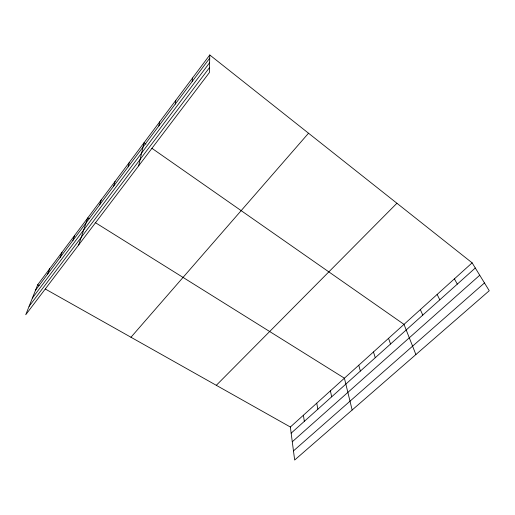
<?xml version="1.0" encoding="UTF-8"?>
<svg xmlns="http://www.w3.org/2000/svg" width="515" height="515" viewBox="0 0 515 515"><rect width="100%" height="100%" fill="white"/><g stroke="black" fill="none" stroke-linecap="round" stroke-linejoin="round"><path stroke-width="0.77" d="M209.772 54.976L209.418 72.512L25.75 314.723L37.711 284.737L209.772 54.976L472.133 262.843L489.25 290.73L294.664 460.024L290.357 427.012L45.372 289.05M192.192 81.518L192.507 78.035M175.255 104.082L175.815 100.328M158.878 125.898L159.656 121.901M138.632 165.862L144.02 142.784L145.983 144.155M128.132 166.86L129.31 162.425M113.693 186.102L115.045 181.473M99.685 204.764L101.198 199.955M78.66 244.947L87.762 217.903L89.108 218.746M72.885 240.46L74.707 235.336M60.068 257.539L62.025 252.266M47.612 274.135L49.698 268.727M35.503 290.267L209.708 58.176M32.4 298.05L209.618 62.708M29.085 306.361L209.521 67.574M130.965 337.254L308.53 133.224M216.306 385.31L396.923 203.251M290.357 427.012L472.133 262.843M291.162 433.154L475.294 267.993M292.282 441.761L479.742 275.235M293.473 450.889L484.48 282.96M37.711 284.737L39.101 285.522M95.185 222.538L344.413 378.197L352.151 410.011M151.874 148.269L404.005 324.379L415.895 354.552M454.397 278.86L457.301 284.132M437.145 294.445L439.804 299.827M420.349 309.612L422.776 315.103M388.542 338.342L390.537 344.02M373.465 351.957L375.268 357.713M358.762 365.238L360.371 371.07M330.411 390.84L331.679 396.814M316.744 403.187L317.845 409.219M303.393 415.238L304.346 421.328"/></g></svg>
